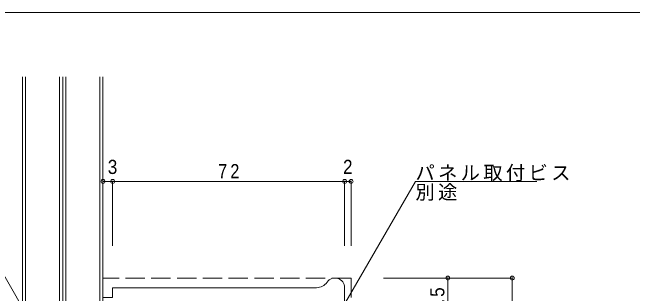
# Model space of a CAD drawing. Units: millimetres at full size, sheet at 1:2. Extents: x -282 to 282, y -195 to 195.
# Drawn here: x -184.1 to 8.4, y 107.7 to 195 of the extents above; entities that cross this region are included whole.
import ezdxf
from ezdxf.enums import TextEntityAlignment as Align

# ---------------------------------------------------------------- set-up
doc = ezdxf.new("R2010")
doc.units = ezdxf.units.MM
doc.header["$LTSCALE"] = 2
doc.header["$PDMODE"] = 32
doc.header["$PDSIZE"] = 1.2
doc.linetypes.add('DASHED3', pattern=[4, 3, -1])
for name, color, linetype, lineweight in [('4-0_ＫＢ製品', 2, 'Continuous', 9), ('4-1_躯体', 3, 'Continuous', 9), ('4-3_寸法', 4, 'Continuous', 9), ('4-4_引出線字', 4, 'Continuous', 9), ('4-A_ベース', 3, 'Continuous', 9), ('F-0_図面枠', 5, 'Continuous', 9)]:
    doc.layers.add(name, color=color, linetype=linetype, lineweight=lineweight)
doc.layers.add('4-5_文字', color=7, linetype='Continuous')
doc.styles.add('HGｺﾞｼｯｸM', font='')
doc.styles.get('HGｺﾞｼｯｸM').set_extended_font_data('HGｺﾞｼｯｸM')

msp = doc.modelspace()

# ---------------------------------------------------------------- linework, layer by layer
at = {"layer": '4-0_ＫＢ製品', "linetype": 'DASHED3'}
for q in [(-156, 112.5), (-79, -84.605)]:
    msp.add_line((-79, 112.5), q, dxfattribs=at)
at = {"layer": '4-1_躯体'}
for p, q in [((-181, -150), (-181, 175)), ((-180, -150), (-180, 175)), ((-169.5, -150), (-169.5, 175)), ((-168.5, -150), (-168.5, 175)), ((-167.5, -150), (-167.5, 175)), ((-157, -150), (-157, 175)), ((-156, -150), (-156, 175))]:
    msp.add_line(p, q, dxfattribs=at)
at = {"layer": '4-3_寸法'}
for p, q in [((-156, 142.5), (-153, 142.5)), ((-153, 142.5), (-153, 122.5)), ((-153, 142.5), (-81, 142.5)), ((-81, 142.5), (-81, 122.5)), ((-81, 142.5), (-79, 142.5)), ((-79, 142.5), (-79, 122.5)), ((-49, 112.5), (-69, 112.5)), ((-49, 112.5), (-49, 94)), ((-29, 112.5), (-49, 112.5)), ((-29, 112.5), (-29, -105.5))]:
    msp.add_line(p, q, dxfattribs=at)
for p in [(-156, 142.5), (-153, 142.5), (-81, 142.5), (-79, 142.5), (-49, 112.5), (-29, 112.5)]:
    msp.add_point(p, dxfattribs=at)
at = {"layer": '4-4_引出線字'}
for p, q in [((-168.9, 82.5), (-220.862, 172.5)), ((-96, 78.5), (-59.05, 142.5)), ((-21.406, 142.5), (-59.05, 142.5))]:
    msp.add_line(p, q, dxfattribs=at)
at = {"layer": '4-A_ベース'}
for p, q in [((-153, 109.5), (-89.745, 109.5)), ((-81, 89.5), (-81, 109.5))]:
    msp.add_line(p, q, dxfattribs=at)
msp.add_lwpolyline([(-153, 109.5), (-153, 106.5), (-156, 106.5)], dxfattribs=at)
for centre, radius, start, end in [((-84, 109.5), 3, 0, 145.1501), ((-89.745, 113.5), 4, 270, 325.1501)]:
    msp.add_arc(centre, radius, start, end, dxfattribs=at)
at = {"layer": 'F-0_図面枠'}
msp.add_line((-282, 195), (282, 195), dxfattribs=at)

# ---------------------------------------------------------------- texts
at = {"layer": '4-3_寸法', "color": 7, "style": 'HGｺﾞｼｯｸM', "width": 0.9}
for s, p in [('3', (-154.5, 143.5)), ('2', (-81.5, 143.5))]:
    msp.add_text(s, height=4.399, dxfattribs=at).set_placement(p, align=Align.BOTTOM_LEFT)
at = {"layer": '4-3_寸法', "color": 7, "insert": (-120.25, 143.5), "char_height": 4.399, "attachment_point": 7, "style": 'HGｺﾞｼｯｸM'}
msp.add_mtext('\\T1.36;\\W0.85;72', dxfattribs=at)
at = {"layer": '4-3_寸法', "color": 7, "insert": (-50, 96.5), "char_height": 4.399, "attachment_point": 7, "rotation": 90, "style": 'HGｺﾞｼｯｸM'}
msp.add_mtext('\\T1.38;\\W0.9;18.5', dxfattribs=at)
at = {"layer": '4-5_文字', "char_height": 4.399, "attachment_point": 7, "style": 'HGｺﾞｼｯｸM'}
for s, insert in [('\\T1.17;パネル取付ビス', (-59.05, 142.5)), ('\\T1.17;別途', (-59.05, 136.5))]:
    msp.add_mtext(s, dxfattribs=dict(at, insert=insert))

doc.saveas('drawing.dxf')
